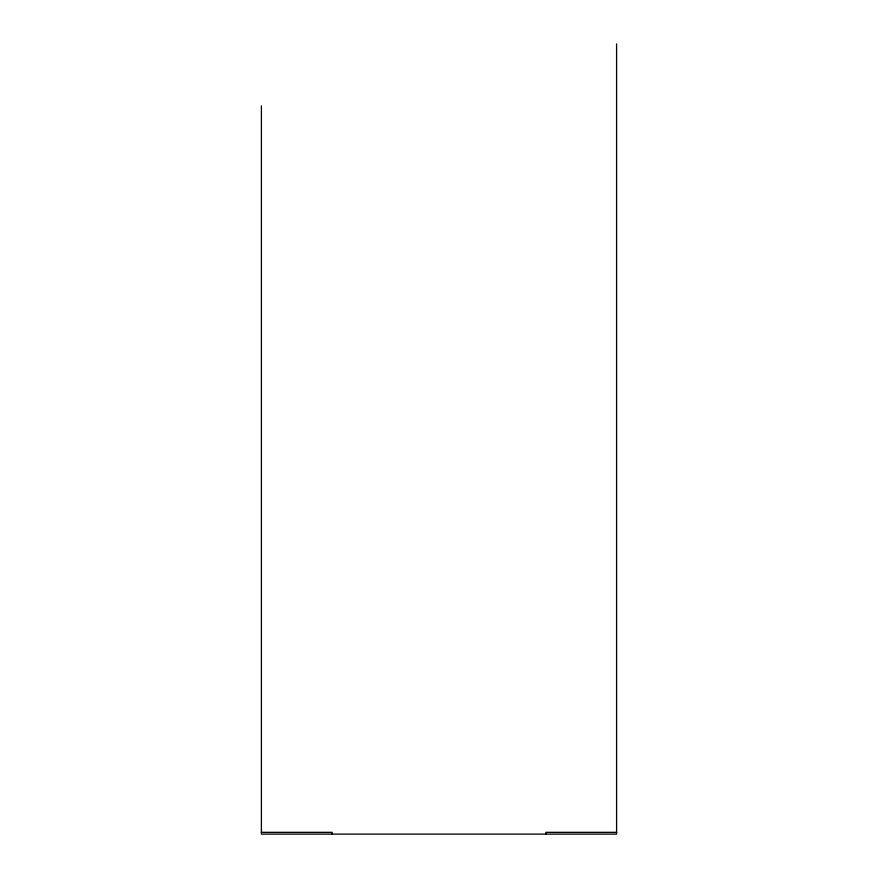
<?xml version="1.0" encoding="UTF-8"?>
<svg xmlns="http://www.w3.org/2000/svg" width="878" height="878" viewBox="0 0 878 878"><rect width="100%" height="100%" fill="white"/><g stroke="black" fill="none" stroke-linecap="round" stroke-linejoin="round"><path stroke-width="1.32" d="M261.403 832.333L332.158 832.333L332.158 834.1M616.597 832.333L545.842 832.333L545.842 834.1M616.597 43.9L616.597 834.1L261.403 834.1L261.403 105.865"/></g></svg>
